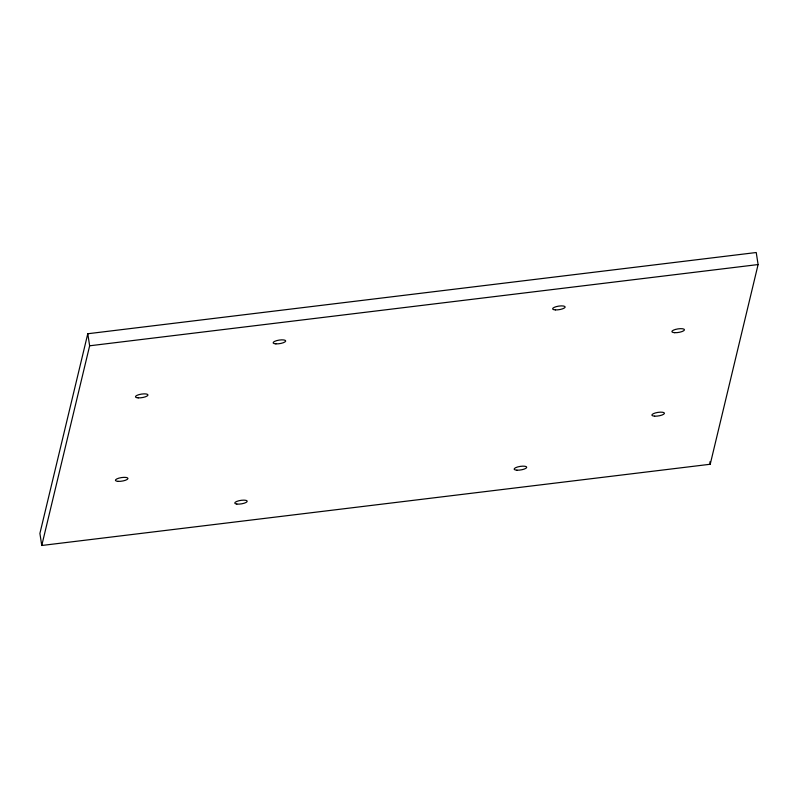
<?xml version="1.0" encoding="UTF-8"?>
<svg xmlns="http://www.w3.org/2000/svg" width="798" height="798" viewBox="0 0 798 798"><rect width="100%" height="100%" fill="white"/><g stroke="black" fill="none" stroke-linecap="round" stroke-linejoin="round"><path stroke-width="1.2" d="M87.78 333.744L39.9 533.443L41.765 545.483L710.22 464.256L758.1 264.557L756.235 252.517L87.78 333.744L89.645 345.793L41.765 545.483M89.645 345.793L758.1 264.557M709.841 461.843L710.22 464.256M275.889 343.868A6.354 1.796 -8.8 0 0 285.684 341.105A6.354 1.796 -8.8 0 0 276.667 340.626A6.354 1.796 -8.8 0 0 275.889 343.868M118.164 481.364A6.354 1.796 -8.8 0 0 127.949 478.601A6.354 1.796 -8.8 0 0 118.942 478.122A6.354 1.796 -8.8 0 0 118.164 481.364M138.184 397.873A6.354 1.796 -8.8 0 0 147.969 395.11A6.354 1.796 -8.8 0 0 138.962 394.631A6.354 1.796 -8.8 0 0 138.184 397.873M516.924 470.182A6.354 1.796 -8.8 0 0 526.72 467.409A6.354 1.796 -8.8 0 0 517.702 466.93A6.354 1.796 -8.8 0 0 516.924 470.182M236.846 504.067A6.294 1.776 -8.8 0 0 247.091 501.633A6.294 1.776 -8.8 0 0 239.021 500.715A6.294 1.776 -8.8 0 0 236.846 504.067M555.358 309.903A6.354 1.796 -8.8 0 0 565.144 307.14A6.354 1.796 -8.8 0 0 556.136 306.661A6.354 1.796 -8.8 0 0 555.358 309.903M674.659 332.686A6.354 1.796 -8.8 0 0 684.445 329.913A6.354 1.796 -8.8 0 0 675.437 329.434A6.354 1.796 -8.8 0 0 674.659 332.686M654.639 416.167A6.354 1.796 -8.8 0 0 664.425 413.404A6.354 1.796 -8.8 0 0 655.417 412.925A6.354 1.796 -8.8 0 0 654.639 416.167"/></g></svg>
